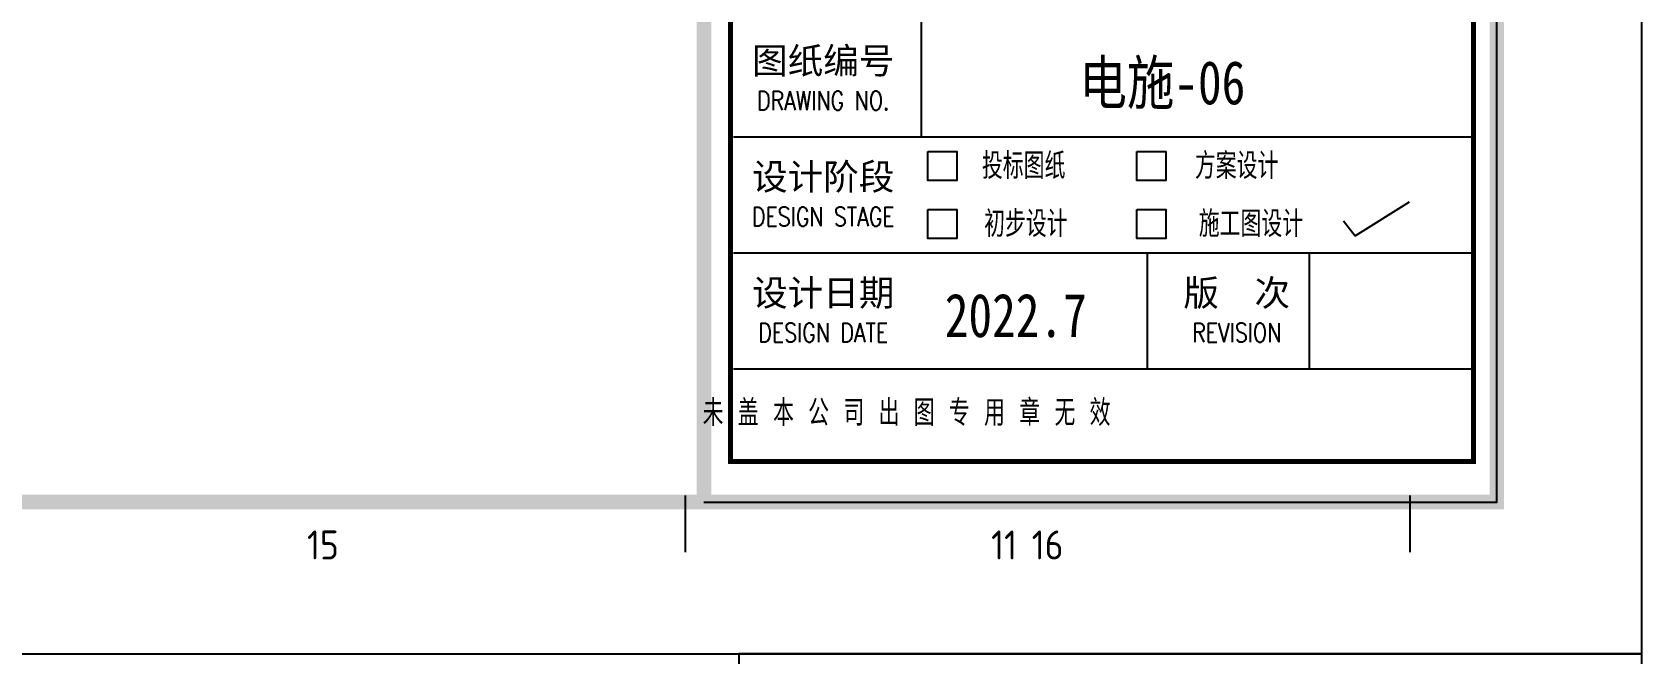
# Model space of a CAD drawing. Extents: x 815029915 to 815825525, y 579155098 to 579748855.
# Drawn here: x 815536671 to 815547777, y 579169176 to 579173460 of the extents above; entities that cross this region are included whole.
import ezdxf
from ezdxf.enums import TextEntityAlignment as Align

# ---------------------------------------------------------------- set-up
doc = ezdxf.new("R2010")
doc.units = 0
doc.header["$LTSCALE"] = 100
doc.header["$MEASUREMENT"] = 0
for name, color, linetype in [('TK', 7, 'Continuous'), ('ZG-图号', 2, 'Continuous'), ('zm', 1, 'Continuous')]:
    doc.layers.add(name, color=color, linetype=linetype)
doc.styles.add('-宋体', font='', dxfattribs={"width": 0.8})
doc.styles.add('ISOCP', font='isocp.shx', dxfattribs={"bigfont": 'gbcbig.shx'})
doc.styles.add('STYLE2', font='')
doc.styles.add('基本字体', font='simplex.shx', dxfattribs={"height": 180, "bigfont": 'hztxt.shx'})
doc.styles.get('-宋体').set_extended_font_data('SimSun')
doc.styles.get('STYLE2').set_extended_font_data('SimHei')

# ---------------------------------------------------------------- blocks, each defined once
blk = doc.blocks.new('CCIAD-TK-A2-图签')
at = {"layer": 'TK'}
for p, q in [((544.27, 51.63), (544.27, 35.63)), ((531.32, 35.63), (582.39, 35.63)), ((533.32, 35.63), (582.39, 35.63)), ((533.32, 35.63), (582.39, 35.63)), ((533.32, 35.63), (582.39, 35.63)), ((533.32, 35.63), (582.39, 35.63)), ((531.32, 27.63), (582.39, 27.63)), ((533.32, 27.63), (582.39, 27.63)), ((559.86, 27.63), (559.86, 19.63)), ((571.05, 27.63), (571.05, 19.63)), ((531.32, 19.63), (582.39, 19.63)), ((533.32, 19.63), (573.32, 19.63))]:
    blk.add_line(p, q, dxfattribs=at)
at = {"layer": 'TK', "const_width": 1}
blk.add_lwpolyline([(529.29, 10.46), (529.29, 410)], dxfattribs=at)
at = {"layer": 'TK'}
blk.add_lwpolyline([(529.29, 10.46), (584, 10.46), (584, 410)], dxfattribs=at)
at = {"layer": 'TK', "const_width": 0.347}
blk.add_lwpolyline([(531.12, 185.4), (582.39, 185.4), (582.39, 13.25), (531.12, 13.25)], close=True, dxfattribs=at)
at = {"layer": 'TK'}
for points in [[(544.74, 34.63), (546.74, 34.63), (546.74, 32.63), (544.74, 32.63)], [(559.15, 34.63), (561.15, 34.63), (561.15, 32.63), (559.15, 32.63)], [(544.74, 30.63), (546.74, 30.63), (546.74, 28.63), (544.74, 28.63)], [(559.15, 30.63), (561.15, 30.63), (561.15, 28.63), (559.15, 28.63)]]:
    blk.add_lwpolyline(points, close=True, dxfattribs=at)
at = {"layer": 'TK', "style": '基本字体', "width": 0.8}
for s, p in [('投标图纸', (551.35, 33.63)), ('方案设计  ', (567.03, 33.63)), ('初步设计', (551.5, 29.63)), ('施工图设计', (567.03, 29.63))]:
    blk.add_text(s, height=1.8, dxfattribs=at).set_placement(p, align=Align.MIDDLE_CENTER)
blk.add_text('未 盖 本 公 司 出 图 专 用 章 无 效', height=1.8, dxfattribs=at).set_placement((557.34, 16.61), align=Align.MIDDLE_RIGHT)
at = {"layer": 'TK', "char_height": 1.8, "attachment_point": 5, "style": '基本字体'}
for s, insert, width in [('{\\fSimHei|b0|i0|c134|p49;图纸编号\\W0.8; \\P\\Fsimplex,hztxt|c134;\\H0.7222x;DRAWING NO.\\H1.3847x; }', (537.52, 39.63), 11.6), ('{\\fSimHei|b0|i0|c134|p49;设计阶段\\W0.8;\\P\\Fsimplex,hztxt|c134;\\H0.7222x;DESIGN STAGE}', (537.52, 31.63), 11.6), ('{\\fSimHei|b0|i0|c134|p49;设计日期\\fKaiTi_GB2312|b0|i0|c134|p49;\\H1.167x;\\P\\Fsimplex,hztxt|c134;\\H0.619x;\\W0.8;DESIGN DATE }', (537.52, 23.63), 11.6), ('{\\fSimHei|b0|i0|c134|p49;版  次\\Fsimplex,hztxt|c134;\\H0.7222x;\\W0.8;REVISION}', (566.05, 23.63), 10)]:
    blk.add_mtext(s, dxfattribs=dict(at, insert=insert, width=width))
blk = doc.blocks.new('l')
at = {"layer": 'TK'}
blk.add_lwpolyline([(815463677, 579451444), (815463677, 579409444), (815547777, 579409444), (815547777, 579451444)], close=True, dxfattribs=at)

msp = doc.modelspace()

# ---------------------------------------------------------------- linework, layer by layer
at = {"layer": 'TK'}
for p, q in [((815541177.3, 579170267.6), (815541177.3, 579169876.3)), ((815546177.3, 579170267.6), (815546177.3, 579169876.3))]:
    msp.add_line(p, q, dxfattribs=at)
msp.add_lwpolyline([(815463677.3, 579211176.3), (815463677.3, 579169176.3), (815547777.3, 579169176.3), (815547777.3, 579211176.3)], close=True, dxfattribs=at)
at = {"layer": 'TK', "const_width": 100}
msp.add_lwpolyline([(815466177.3, 579170222), (815466177.3, 579210176.3), (815546777.3, 579210176.3), (815546777.3, 579170222)], close=True, dxfattribs=at)
at = {"layer": 'zm'}
for p, q in [((815545800.5, 579172056.6), (815546175.1, 579172291.5)), ((815545719.8, 579172159.4), (815545800.5, 579172056.6))]:
    msp.add_line(p, q, dxfattribs=at)
at = {"layer": 'zm', "color": 1}
msp.add_lwpolyline([(815541546.3, 579163122.7), (815547777.3, 579163122.7), (815547777.3, 579169176.3), (815541546.3, 579169176.3)], close=True, dxfattribs=at)

# ---------------------------------------------------------------- block references
at = {"layer": 'TK', "xscale": 100, "yscale": 100, "zscale": 100}
msp.add_blockref('CCIAD-TK-A2-图签', (815488377.3, 579169176.3), dxfattribs=at)
at = {"layer": 'zm', "color": 1}
msp.add_blockref('l', (0, -240268.2), dxfattribs=at)

# ---------------------------------------------------------------- texts
at = {"layer": 'TK', "style": 'ISOCP'}
for s, p in [('15', (815538677.3, 579169926.3)), ('11', (815543377.3, 579169926.3)), ('16', (815543677.3, 579169926.3))]:
    msp.add_text(s, height=200, dxfattribs=at).set_placement(p, align=Align.MIDDLE)
at = {"layer": 'ZG-图号', "style": '-宋体', "width": 0.8}
msp.add_text('电施-06', height=300, dxfattribs=at).set_placement((815544469.2, 579173119.1), align=Align.MIDDLE)
at = {"layer": 'zm', "ltscale": 10, "style": 'STYLE2', "width": 0.8}
msp.add_text('2022.7', height=300, dxfattribs=at).set_placement((815543457.7, 579171506.8), align=Align.MIDDLE)

doc.saveas('drawing.dxf')
